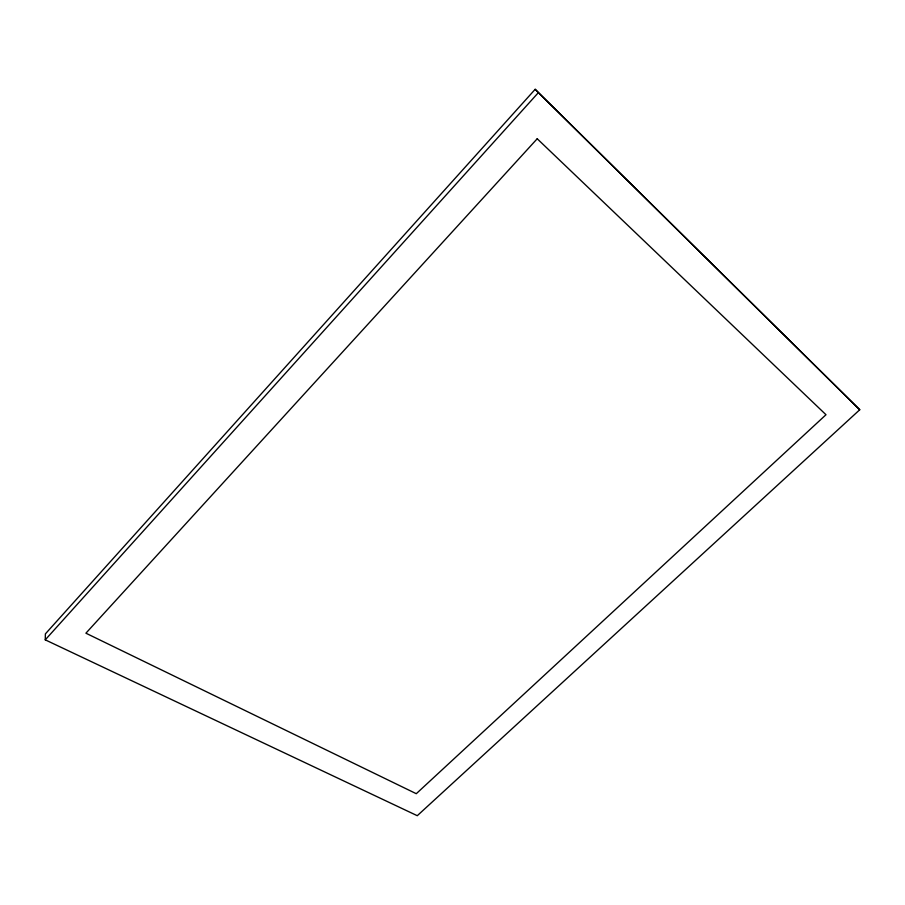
<?xml version="1.0" encoding="UTF-8"?>
<svg xmlns="http://www.w3.org/2000/svg" width="905" height="905" viewBox="0 0 905 905"><rect width="100%" height="100%" fill="white"/><g stroke="black" fill="none" stroke-linecap="round" stroke-linejoin="round"><path stroke-width="1.36" d="M45.25 639.846L45.386 633.885L535.183 89.301L859.75 409.75L417.273 815.699L45.25 639.846L538.373 92.638L535.183 89.301M538.373 92.638L859.75 409.75M537.208 138.759L85.907 633.195L416.277 793.696L825.994 414.728L537.208 138.759"/></g></svg>
